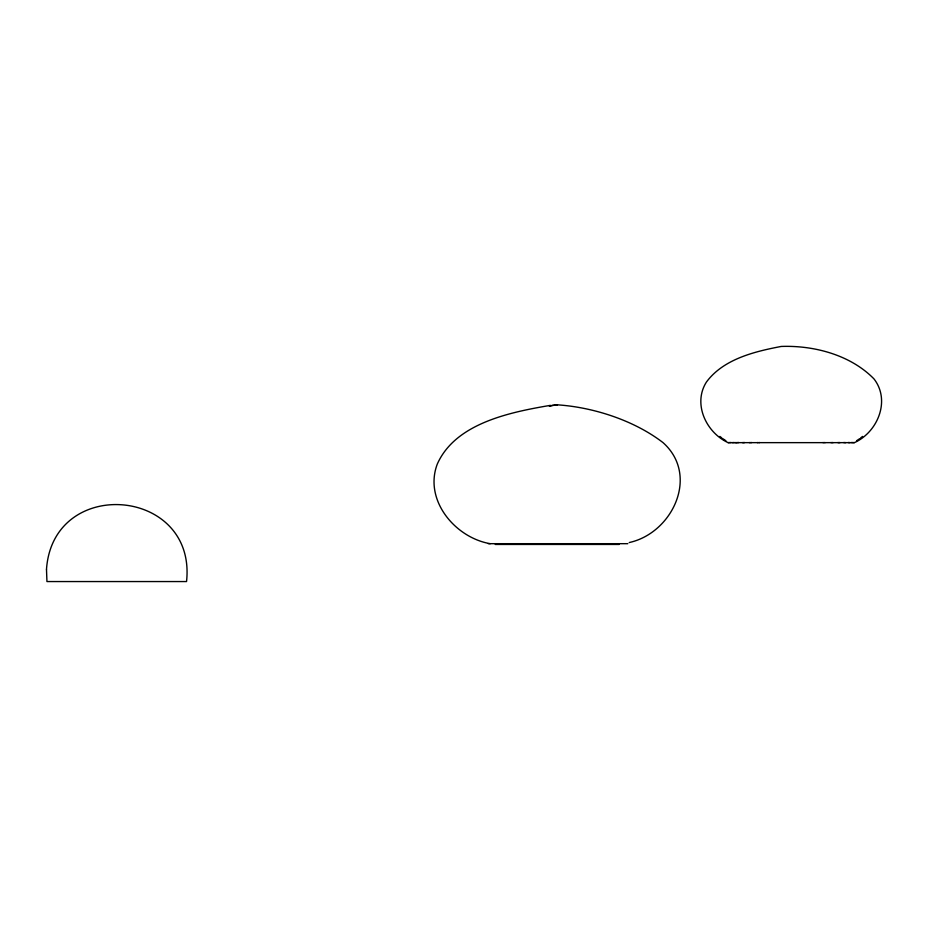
<?xml version="1.0" encoding="UTF-8"?>
<svg xmlns="http://www.w3.org/2000/svg" width="928" height="928" viewBox="0 0 928 928"><rect width="100%" height="100%" fill="white"/><g stroke="black" fill="none" stroke-linecap="round" stroke-linejoin="round"><path stroke-width="1.39" d="M557.16 404.828C591.925 407.032 633.279 419.758 662.998 442.598C699.793 475.403 672.464 533.136 629.23 542.544M860.639 437.935L862.588 436.427M856.602 440.73L859.676 438.689M854.642 442.54C877.818 431.926 890.718 400.42 873.979 378.902C850.582 354.937 813.995 345.251 781.237 346.446C754.464 351.55 723.399 359.055 706.405 382.081C692.659 403.796 706.08 432.286 727.842 442.54M552.891 405.35L557.461 404.805L549.237 405.977M549.828 405.919L552.473 405.42M555.942 404.979L557.38 404.805M550.397 405.35C510.481 412.171 455.555 423.017 437.297 464.058C423.609 500.088 455.114 537.706 490.193 543.68M742.504 442.644L743.456 442.54M743.722 442.644L744.65 442.54M749.418 442.644L750.242 442.54M750.845 442.644L751.634 442.54M757.376 442.644L758.037 442.54M758.965 442.644L759.603 442.54M735.034 442.644L736.519 442.644M728.062 442.644L854.41 442.644L851.37 442.54M728.213 442.644L731.113 442.54M732.401 442.644L734.257 442.54M736.786 442.644L738.804 442.54M488.232 543.68L627.838 543.68M495.262 544.446L619.173 544.446M823.519 442.644L822.881 442.54M825.108 442.644L824.447 442.54M831.639 442.644L830.85 442.54M833.054 442.644L832.242 442.54M838.761 442.644L837.833 442.54M839.979 442.644L839.016 442.54M845.698 442.644L843.668 442.54M850.071 442.644L848.215 442.54M722.808 438.689L725.882 440.73M719.896 436.427L721.833 437.935M46.493 569.328L46.945 581.554L186.54 581.554C196.806 487.351 53.012 475.333 46.493 569.328"/></g></svg>
